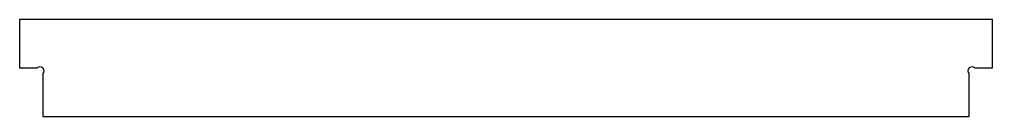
# Model space of a CAD drawing. Header units: inches. Extents: x 0 to 30, y -3 to 0.
import ezdxf

# ---------------------------------------------------------------- set-up
doc = ezdxf.new("R2010")
doc.units = ezdxf.units.IN
doc.layers.get('0').update_dxf_attribs({"linetype": 'CONTINUOUS'})

msp = doc.modelspace()

# ---------------------------------------------------------------- linework, layer by layer
for p, q in [((30, 0), (0, 0)), ((0, 0), (0, -1.5)), ((30, -1.5), (30, 0)), ((0, -1.5), (0.543, -1.5)), ((0.72, -1.677), (0.72, -3)), ((29.28, -3), (29.28, -1.677)), ((29.457, -1.5), (30, -1.5)), ((0.72, -3), (29.28, -3))]:
    msp.add_line(p, q)
for centre, start, end in [((0.632, -1.588), -45, 135), ((29.368, -1.588), 45, 225)]:
    msp.add_arc(centre, 0.125, start, end)

doc.saveas('drawing.dxf')
